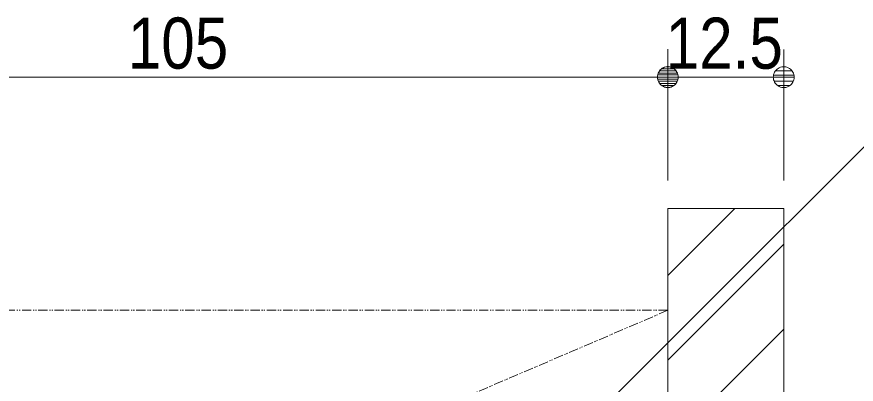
# Model space of a CAD drawing. Units: millimetres, scale not verified, with parts at other scales. Extents: x -4547 to 4547, y -2284 to 2284.
# Drawn here: x -1826.6 to -1374.1, y 400.6 to 598.9 of the extents above; entities that cross this region are included whole.
import ezdxf
from ezdxf.enums import TextEntityAlignment as Align

# ---------------------------------------------------------------- set-up
doc = ezdxf.new("R2010")
doc.units = ezdxf.units.MM
doc.header["$LTSCALE"] = 20
doc.linetypes.add('DOUBLE_CHAIN1', pattern=[8.8, 5, -1, 0.6, -0.6, 0.6, -1])
for name, color, linetype, lineweight in [('0-0_3一般', 7, 'Continuous', 9), ('0-2_0', 7, 'Continuous', 9), ('0-3_2寸法-1', 7, 'Continuous', 9), ('0-4_2寸法-3', 7, 'Continuous', 9)]:
    doc.layers.add(name, color=color, linetype=linetype, lineweight=lineweight)
doc.styles.add('ＭＳ Ｐゴシック', font='')
doc.styles.get('ＭＳ Ｐゴシック').set_extended_font_data('MS PGothic')

# ---------------------------------------------------------------- blocks, each defined once
blk = doc.blocks.new('_Dot')
at = {"layer": '0-2_0'}
for p, q in [((-10, 0), (-20, 0)), ((9.78, 2), (-9.78, 2)), ((7.99, 6), (-7.99, 6)), ((9.16, -3.98), (-9.16, -3.98)), ((6, -7.98), (-6, -7.98))]:
    blk.add_line(p, q, dxfattribs=at)
for points in [[(10, 0), (9.92, 1.25), (9.69, 2.49), (9.3, 3.68), (8.76, 4.82), (8.09, 5.88), (7.29, 6.85), (6.37, 7.71), (5.36, 8.44), (4.26, 9.05), (3.09, 9.51), (1.87, 9.82), (0.63, 9.98), (-0.63, 9.98), (-1.87, 9.82), (-3.09, 9.51), (-4.26, 9.05), (-5.36, 8.44), (-6.37, 7.71), (-7.29, 6.85), (-8.09, 5.88), (-8.76, 4.82), (-9.3, 3.68), (-9.69, 2.49), (-9.92, 1.25), (-10, 0), (0, 0)], [(-10, 0), (-9.92, -1.25), (-9.69, -2.49), (-9.3, -3.68), (-8.76, -4.82), (-8.09, -5.88), (-7.29, -6.85), (-6.37, -7.71), (-5.36, -8.44), (-4.26, -9.05), (-3.09, -9.51), (-1.87, -9.82), (-0.63, -9.98), (0.63, -9.98), (1.87, -9.82), (3.09, -9.51), (4.26, -9.05), (5.36, -8.44), (6.37, -7.71), (7.29, -6.85), (8.09, -5.88), (8.76, -4.82), (9.3, -3.68), (9.69, -2.49), (9.92, -1.25), (10, 0), (0, 0)]]:
    blk.add_lwpolyline(points, close=True, dxfattribs=at)
blk = doc.blocks.new('グループ-90')
at = {"layer": '0-0_3一般'}
for p, q in [((-2700, 9187.2), (-1977.2, 9910)), ((-2700, 8272.8), (-1450, 9522.8)), ((-2700, 7358.4), (-1450, 8608.4))]:
    blk.add_line(p, q, dxfattribs=at)
blk.add_lwpolyline([(-2700, 9910), (-2700, 3060), (-1450, 3060), (-1450, 9910)], close=True, dxfattribs=at)
blk = doc.blocks.new('グループ-91')
at = {"layer": '0-0_3一般', "linetype": 'DOUBLE_CHAIN1'}
for p, q in [((-2700, 9910), (-2700, 4310)), ((-1450, 3060), (-1450, 9910)), ((-2700, 8810), (-13200, 8810)), ((-2700, 8810), (-13200, 4310))]:
    blk.add_line(p, q, dxfattribs=at)
at = {"layer": '0-0_3一般'}
blk.add_blockref('グループ-90', (0, 0), dxfattribs=at)
blk = doc.blocks.new('グループ-97')
at = {"layer": '0-0_3一般'}
blk.add_blockref('グループ-91', (0, 0), dxfattribs=at)

msp = doc.modelspace()

# ---------------------------------------------------------------- linework, layer by layer
at = {"layer": '0-3_2寸法-1'}
for p, q in [((-1475.63, 510.5), (-1475.63, 581.37)), ((-1475.63, 510.5), (-1475.63, 581.32)), ((-1413.13, 510.5), (-1413.13, 581.32)), ((-1989.37, 566.37), (-1486.88, 566.37)), ((-1424.38, 566.32), (-1464.37, 566.32))]:
    msp.add_line(p, q, dxfattribs=at)
at = {"layer": '0-4_2寸法-3'}
msp.add_lwpolyline([(-1025.29, 583.04), (-1315.59, 583.04), (-1506.62, 392)], dxfattribs=at)

# ---------------------------------------------------------------- block references
at = {"layer": '0-0_3一般', "xscale": 0.05, "yscale": 0.05}
msp.add_blockref('グループ-97', (-1340.62, 0), dxfattribs=at)
at = {"layer": '0-3_2寸法-1', "xscale": 0.5627563, "yscale": 0.5627563}
for p in [(-1475.63, 566.37), (-1413.13, 566.32)]:
    msp.add_blockref('_Dot', p, dxfattribs=at)
at = {"layer": '0-3_2寸法-1', "xscale": 0.5627563, "yscale": 0.5627563, "rotation": 180}
msp.add_blockref('_Dot', (-1475.63, 566.32), dxfattribs=at)

# ---------------------------------------------------------------- texts
at = {"layer": '0-3_2寸法-1', "style": 'ＭＳ Ｐゴシック', "width": 0.9}
for s, p in [('105', (-1766.79, 562.65)), ('12.5', (-1476.78, 562.6))]:
    msp.add_text(s, height=27.57, dxfattribs=at).set_placement(p, align=Align.BOTTOM_LEFT)

doc.saveas('drawing.dxf')
